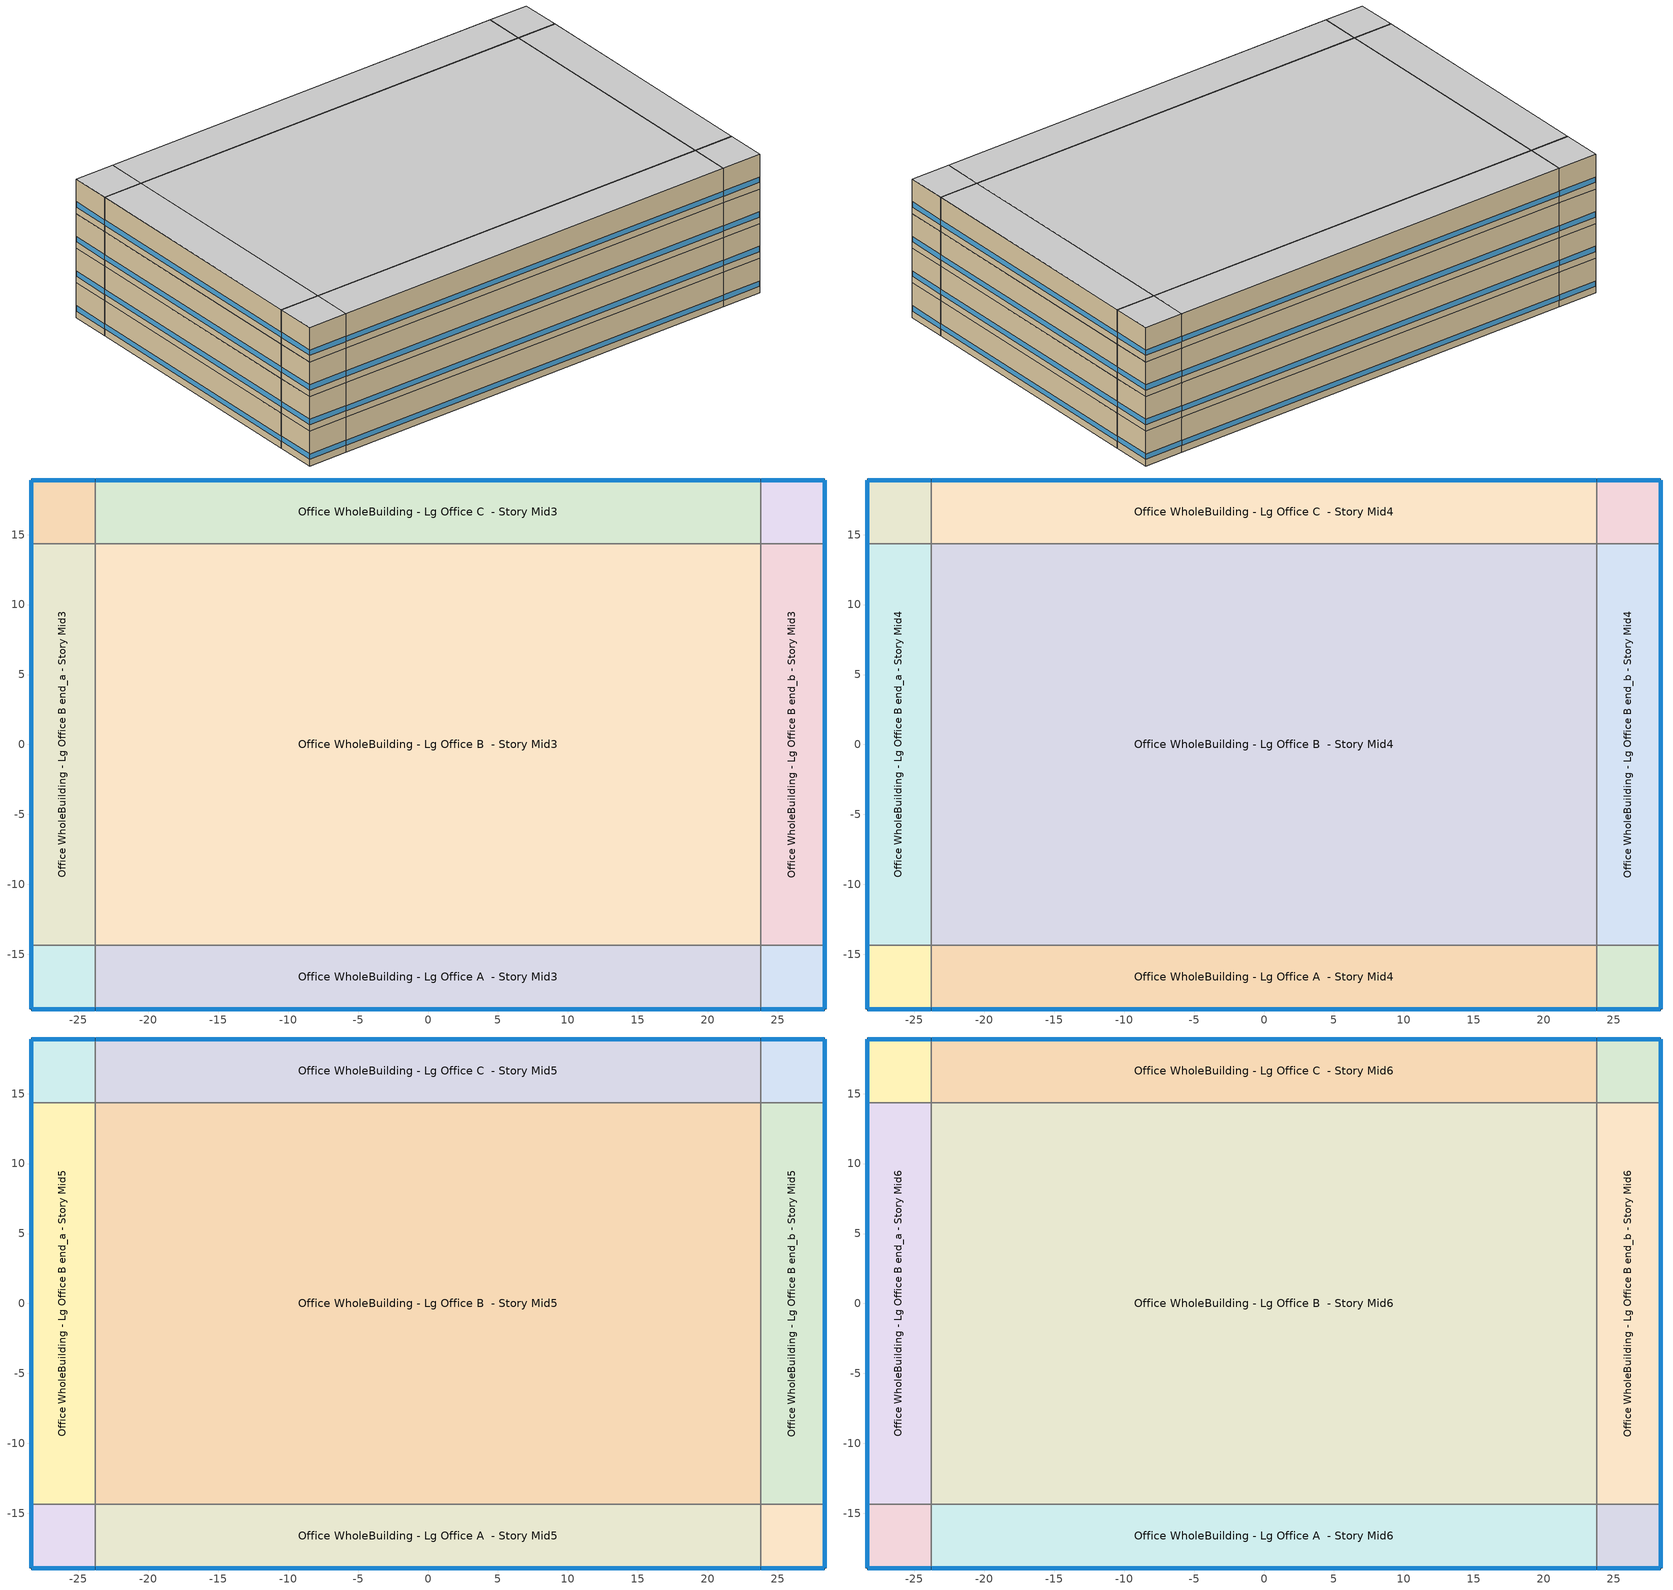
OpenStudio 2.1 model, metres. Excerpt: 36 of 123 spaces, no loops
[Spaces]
Office WholeBuilding - Lg Office A end_a - Story Mid3
 floor to Office WholeBuilding - Lg Office A end_a - Story Mid2: -28.35,-18.9 -28.35,-14.33 -23.78,-14.33 -23.78,-18.9 z11.89
 wall outside: -28.35,-14.33 -28.35,-18.9 -23.78,-18.9 z11.89:15.85
 wall to Office WholeBuilding - Lg Office B end_a - Story Mid3: -23.78,-14.33 -28.35,-14.33 z11.89:15.85
 wall to Office WholeBuilding - Lg Office A  - Story Mid3: -23.78,-18.9 -23.78,-14.33 z11.89:15.85
 window: -28.33,-18.9 -23.81,-18.9 / -28.35,-14.36 -28.35,-18.88 z12.65:13.25
Office WholeBuilding - Lg Office B end_a - Story Mid3
 floor to Office WholeBuilding - Lg Office B end_a - Story Mid2: -28.35,-14.33 -28.35,14.33 -23.78,14.33 -23.78,-14.33 z11.89
 wall outside: -28.35,14.33 -28.35,-14.33 z11.89:15.85
 wall to Office WholeBuilding - Lg Office C end_a - Story Mid3: -23.78,14.33 -28.35,14.33 z11.89:15.85
 wall to Office WholeBuilding - Lg Office B  - Story Mid3: -23.78,-14.33 -23.78,14.33 z11.89:15.85
 window: -28.35,14.31 -28.35,-14.31 z12.65:13.24
Office WholeBuilding - Lg Office C end_a - Story Mid3
 floor to Office WholeBuilding - Lg Office C end_a - Story Mid2: -28.35,14.33 -28.35,18.9 -23.78,18.9 -23.78,14.33 z11.89
 wall outside: -23.78,18.9 -28.35,18.9 -28.35,14.33 z11.89:15.85
 wall to Office WholeBuilding - Lg Office C  - Story Mid3: -23.78,14.33 -23.78,18.9 z11.89:15.85
 window: -28.35,18.88 -28.35,14.36 / -23.81,18.9 -28.33,18.9 z12.65:13.25
Office WholeBuilding - Lg Office A  - Story Mid3
 floor to Office WholeBuilding - Lg Office A  - Story Mid2: -23.78,-18.9 -23.78,-14.33 23.78,-14.33 23.78,-18.9 z11.89
 wall outside: -23.78,-18.9 23.78,-18.9 z11.89:15.85
 wall to Office WholeBuilding - Lg Office B  - Story Mid3: 23.78,-14.33 -23.78,-14.33 z11.89:15.85
 wall to Office WholeBuilding - Lg Office A end_b - Story Mid3: 23.78,-18.9 23.78,-14.33 z11.89:15.85
 window: -23.76,-18.9 23.76,-18.9 z12.65:13.24
Office WholeBuilding - Lg Office B  - Story Mid3
 floor to Office WholeBuilding - Lg Office B  - Story Mid2: -23.78,-14.33 -23.78,14.33 23.78,14.33 23.78,-14.33 z11.89
 wall to Office WholeBuilding - Lg Office C  - Story Mid3: 23.78,14.33 -23.78,14.33 z11.89:15.85
 wall to Office WholeBuilding - Lg Office B end_b - Story Mid3: 23.78,-14.33 23.78,14.33 z11.89:15.85
Office WholeBuilding - Lg Office C  - Story Mid3
 floor to Office WholeBuilding - Lg Office C  - Story Mid2: -23.78,14.33 -23.78,18.9 23.78,18.9 23.78,14.33 z11.89
 wall outside: 23.78,18.9 -23.78,18.9 z11.89:15.85
 wall to Office WholeBuilding - Lg Office C end_b - Story Mid3: 23.78,14.33 23.78,18.9 z11.89:15.85
 window: 23.76,18.9 -23.76,18.9 z12.65:13.24
Office WholeBuilding - Lg Office A end_b - Story Mid3
 floor to Office WholeBuilding - Lg Office A end_b - Story Mid2: 23.78,-18.9 23.78,-14.33 28.35,-14.33 28.35,-18.9 z11.89
 wall outside: 23.78,-18.9 28.35,-18.9 28.35,-14.33 z11.89:15.85
 wall to Office WholeBuilding - Lg Office B end_b - Story Mid3: 28.35,-14.33 23.78,-14.33 z11.89:15.85
 window: 23.81,-18.9 28.33,-18.9 / 28.35,-18.88 28.35,-14.36 z12.65:13.25
Office WholeBuilding - Lg Office B end_b - Story Mid3
 floor to Office WholeBuilding - Lg Office B end_b - Story Mid2: 23.78,-14.33 23.78,14.33 28.35,14.33 28.35,-14.33 z11.89
 wall outside: 28.35,-14.33 28.35,14.33 z11.89:15.85
 wall to Office WholeBuilding - Lg Office C end_b - Story Mid3: 28.35,14.33 23.78,14.33 z11.89:15.85
 window: 28.35,-14.31 28.35,14.31 z12.65:13.24
Office WholeBuilding - Lg Office C end_b - Story Mid3
 floor to Office WholeBuilding - Lg Office C end_b - Story Mid2: 23.78,14.33 23.78,18.9 28.35,18.9 28.35,14.33 z11.89
 wall outside: 28.35,14.33 28.35,18.9 23.78,18.9 z11.89:15.85
 window: 28.35,14.36 28.35,18.88 / 28.33,18.9 23.81,18.9 z12.65:13.25
Office WholeBuilding - Lg Office A end_a - Story Mid4
 floor to Office WholeBuilding - Lg Office A end_a - Story Mid3: -28.35,-18.9 -28.35,-14.33 -23.78,-14.33 -23.78,-18.9 z15.85
 wall outside: -28.35,-14.33 -28.35,-18.9 -23.78,-18.9 z15.85:19.81
 wall to Office WholeBuilding - Lg Office B end_a - Story Mid4: -23.78,-14.33 -28.35,-14.33 z15.85:19.81
 wall to Office WholeBuilding - Lg Office A  - Story Mid4: -23.78,-18.9 -23.78,-14.33 z15.85:19.81
 window: -28.33,-18.9 -23.81,-18.9 / -28.35,-14.36 -28.35,-18.88 z16.61:17.21
Office WholeBuilding - Lg Office B end_a - Story Mid4
 floor to Office WholeBuilding - Lg Office B end_a - Story Mid3: -28.35,-14.33 -28.35,14.33 -23.78,14.33 -23.78,-14.33 z15.85
 wall outside: -28.35,14.33 -28.35,-14.33 z15.85:19.81
 wall to Office WholeBuilding - Lg Office C end_a - Story Mid4: -23.78,14.33 -28.35,14.33 z15.85:19.81
 wall to Office WholeBuilding - Lg Office B  - Story Mid4: -23.78,-14.33 -23.78,14.33 z15.85:19.81
 window: -28.35,14.31 -28.35,-14.31 z16.61:17.21
Office WholeBuilding - Lg Office C end_a - Story Mid4
 floor to Office WholeBuilding - Lg Office C end_a - Story Mid3: -28.35,14.33 -28.35,18.9 -23.78,18.9 -23.78,14.33 z15.85
 wall outside: -23.78,18.9 -28.35,18.9 -28.35,14.33 z15.85:19.81
 wall to Office WholeBuilding - Lg Office C  - Story Mid4: -23.78,14.33 -23.78,18.9 z15.85:19.81
 window: -28.35,18.88 -28.35,14.36 / -23.81,18.9 -28.33,18.9 z16.61:17.21
Office WholeBuilding - Lg Office A  - Story Mid4
 floor to Office WholeBuilding - Lg Office A  - Story Mid3: -23.78,-18.9 -23.78,-14.33 23.78,-14.33 23.78,-18.9 z15.85
 wall outside: -23.78,-18.9 23.78,-18.9 z15.85:19.81
 wall to Office WholeBuilding - Lg Office B  - Story Mid4: 23.78,-14.33 -23.78,-14.33 z15.85:19.81
 wall to Office WholeBuilding - Lg Office A end_b - Story Mid4: 23.78,-18.9 23.78,-14.33 z15.85:19.81
 window: -23.76,-18.9 23.76,-18.9 z16.61:17.21
Office WholeBuilding - Lg Office B  - Story Mid4
 floor to Office WholeBuilding - Lg Office B  - Story Mid3: -23.78,-14.33 -23.78,14.33 23.78,14.33 23.78,-14.33 z15.85
 wall to Office WholeBuilding - Lg Office C  - Story Mid4: 23.78,14.33 -23.78,14.33 z15.85:19.81
 wall to Office WholeBuilding - Lg Office B end_b - Story Mid4: 23.78,-14.33 23.78,14.33 z15.85:19.81
Office WholeBuilding - Lg Office C  - Story Mid4
 floor to Office WholeBuilding - Lg Office C  - Story Mid3: -23.78,14.33 -23.78,18.9 23.78,18.9 23.78,14.33 z15.85
 wall outside: 23.78,18.9 -23.78,18.9 z15.85:19.81
 wall to Office WholeBuilding - Lg Office C end_b - Story Mid4: 23.78,14.33 23.78,18.9 z15.85:19.81
 window: 23.76,18.9 -23.76,18.9 z16.61:17.21
Office WholeBuilding - Lg Office A end_b - Story Mid4
 floor to Office WholeBuilding - Lg Office A end_b - Story Mid3: 23.78,-18.9 23.78,-14.33 28.35,-14.33 28.35,-18.9 z15.85
 wall outside: 23.78,-18.9 28.35,-18.9 28.35,-14.33 z15.85:19.81
 wall to Office WholeBuilding - Lg Office B end_b - Story Mid4: 28.35,-14.33 23.78,-14.33 z15.85:19.81
 window: 28.35,-18.88 28.35,-14.36 / 23.81,-18.9 28.33,-18.9 z16.61:17.21
Office WholeBuilding - Lg Office B end_b - Story Mid4
 floor to Office WholeBuilding - Lg Office B end_b - Story Mid3: 23.78,-14.33 23.78,14.33 28.35,14.33 28.35,-14.33 z15.85
 wall outside: 28.35,-14.33 28.35,14.33 z15.85:19.81
 wall to Office WholeBuilding - Lg Office C end_b - Story Mid4: 28.35,14.33 23.78,14.33 z15.85:19.81
 window: 28.35,-14.31 28.35,14.31 z16.61:17.21
Office WholeBuilding - Lg Office C end_b - Story Mid4
 floor to Office WholeBuilding - Lg Office C end_b - Story Mid3: 23.78,14.33 23.78,18.9 28.35,18.9 28.35,14.33 z15.85
 wall outside: 28.35,14.33 28.35,18.9 23.78,18.9 z15.85:19.81
 window: 28.33,18.9 23.81,18.9 / 28.35,14.36 28.35,18.88 z16.61:17.21
Office WholeBuilding - Lg Office A end_a - Story Mid5
 floor to Office WholeBuilding - Lg Office A end_a - Story Mid4: -28.35,-18.9 -28.35,-14.33 -23.78,-14.33 -23.78,-18.9 z19.81
 wall outside: -28.35,-14.33 -28.35,-18.9 -23.78,-18.9 z19.81:23.77
 wall to Office WholeBuilding - Lg Office B end_a - Story Mid5: -23.78,-14.33 -28.35,-14.33 z19.81:23.77
 wall to Office WholeBuilding - Lg Office A  - Story Mid5: -23.78,-18.9 -23.78,-14.33 z19.81:23.77
 window: -28.35,-14.36 -28.35,-18.88 / -28.33,-18.9 -23.81,-18.9 z20.57:21.18
Office WholeBuilding - Lg Office B end_a - Story Mid5
 floor to Office WholeBuilding - Lg Office B end_a - Story Mid4: -28.35,-14.33 -28.35,14.33 -23.78,14.33 -23.78,-14.33 z19.81
 wall outside: -28.35,14.33 -28.35,-14.33 z19.81:23.77
 wall to Office WholeBuilding - Lg Office C end_a - Story Mid5: -23.78,14.33 -28.35,14.33 z19.81:23.77
 wall to Office WholeBuilding - Lg Office B  - Story Mid5: -23.78,-14.33 -23.78,14.33 z19.81:23.77
 window: -28.35,14.31 -28.35,-14.31 z20.57:21.17
Office WholeBuilding - Lg Office C end_a - Story Mid5
 floor to Office WholeBuilding - Lg Office C end_a - Story Mid4: -28.35,14.33 -28.35,18.9 -23.78,18.9 -23.78,14.33 z19.81
 wall outside: -23.78,18.9 -28.35,18.9 -28.35,14.33 z19.81:23.77
 wall to Office WholeBuilding - Lg Office C  - Story Mid5: -23.78,14.33 -23.78,18.9 z19.81:23.77
 window: -28.35,18.88 -28.35,14.36 / -23.81,18.9 -28.33,18.9 z20.57:21.18
Office WholeBuilding - Lg Office A  - Story Mid5
 floor to Office WholeBuilding - Lg Office A  - Story Mid4: -23.78,-18.9 -23.78,-14.33 23.78,-14.33 23.78,-18.9 z19.81
 wall outside: -23.78,-18.9 23.78,-18.9 z19.81:23.77
 wall to Office WholeBuilding - Lg Office B  - Story Mid5: 23.78,-14.33 -23.78,-14.33 z19.81:23.77
 wall to Office WholeBuilding - Lg Office A end_b - Story Mid5: 23.78,-18.9 23.78,-14.33 z19.81:23.77
 window: -23.76,-18.9 23.76,-18.9 z20.57:21.17
Office WholeBuilding - Lg Office B  - Story Mid5
 floor to Office WholeBuilding - Lg Office B  - Story Mid4: -23.78,-14.33 -23.78,14.33 23.78,14.33 23.78,-14.33 z19.81
 wall to Office WholeBuilding - Lg Office C  - Story Mid5: 23.78,14.33 -23.78,14.33 z19.81:23.77
 wall to Office WholeBuilding - Lg Office B end_b - Story Mid5: 23.78,-14.33 23.78,14.33 z19.81:23.77
Office WholeBuilding - Lg Office C  - Story Mid5
 floor to Office WholeBuilding - Lg Office C  - Story Mid4: -23.78,14.33 -23.78,18.9 23.78,18.9 23.78,14.33 z19.81
 wall outside: 23.78,18.9 -23.78,18.9 z19.81:23.77
 wall to Office WholeBuilding - Lg Office C end_b - Story Mid5: 23.78,14.33 23.78,18.9 z19.81:23.77
 window: 23.76,18.9 -23.76,18.9 z20.57:21.17
Office WholeBuilding - Lg Office A end_b - Story Mid5
 floor to Office WholeBuilding - Lg Office A end_b - Story Mid4: 23.78,-18.9 23.78,-14.33 28.35,-14.33 28.35,-18.9 z19.81
 wall outside: 23.78,-18.9 28.35,-18.9 28.35,-14.33 z19.81:23.77
 wall to Office WholeBuilding - Lg Office B end_b - Story Mid5: 28.35,-14.33 23.78,-14.33 z19.81:23.77
 window: 28.35,-18.88 28.35,-14.36 / 23.81,-18.9 28.33,-18.9 z20.57:21.18
Office WholeBuilding - Lg Office B end_b - Story Mid5
 floor to Office WholeBuilding - Lg Office B end_b - Story Mid4: 23.78,-14.33 23.78,14.33 28.35,14.33 28.35,-14.33 z19.81
 wall outside: 28.35,-14.33 28.35,14.33 z19.81:23.77
 wall to Office WholeBuilding - Lg Office C end_b - Story Mid5: 28.35,14.33 23.78,14.33 z19.81:23.77
 window: 28.35,-14.31 28.35,14.31 z20.57:21.17
Office WholeBuilding - Lg Office C end_b - Story Mid5
 floor to Office WholeBuilding - Lg Office C end_b - Story Mid4: 23.78,14.33 23.78,18.9 28.35,18.9 28.35,14.33 z19.81
 wall outside: 28.35,14.33 28.35,18.9 23.78,18.9 z19.81:23.77
 window: 28.33,18.9 23.81,18.9 / 28.35,14.36 28.35,18.88 z20.57:21.18
Office WholeBuilding - Lg Office A end_a - Story Mid6
 floor to Office WholeBuilding - Lg Office A end_a - Story Mid5: -28.35,-18.9 -28.35,-14.33 -23.78,-14.33 -23.78,-18.9 z23.77
 wall outside: -28.35,-14.33 -28.35,-18.9 -23.78,-18.9 z23.77:27.74
 wall to Office WholeBuilding - Lg Office B end_a - Story Mid6: -23.78,-14.33 -28.35,-14.33 z23.77:27.74
 wall to Office WholeBuilding - Lg Office A  - Story Mid6: -23.78,-18.9 -23.78,-14.33 z23.77:27.74
 window: -28.35,-14.36 -28.35,-18.88 / -28.33,-18.9 -23.81,-18.9 z24.54:25.14
 ceiling to Office WholeBuilding - Lg Office A end_a - Story Mid7: -23.78,-18.9 -23.78,-14.33 -28.35,-14.33 -28.35,-18.9 z27.74
Office WholeBuilding - Lg Office B end_a - Story Mid6
 floor to Office WholeBuilding - Lg Office B end_a - Story Mid5: -28.35,-14.33 -28.35,14.33 -23.78,14.33 -23.78,-14.33 z23.77
 wall outside: -28.35,14.33 -28.35,-14.33 z23.77:27.74
 wall to Office WholeBuilding - Lg Office C end_a - Story Mid6: -23.78,14.33 -28.35,14.33 z23.77:27.74
 wall to Office WholeBuilding - Lg Office B  - Story Mid6: -23.78,-14.33 -23.78,14.33 z23.77:27.74
 window: -28.35,14.31 -28.35,-14.31 z24.54:25.13
 ceiling to Office WholeBuilding - Lg Office B end_a - Story Mid7: -23.78,-14.33 -23.78,14.33 -28.35,14.33 -28.35,-14.33 z27.74
Office WholeBuilding - Lg Office C end_a - Story Mid6
 floor to Office WholeBuilding - Lg Office C end_a - Story Mid5: -28.35,14.33 -28.35,18.9 -23.78,18.9 -23.78,14.33 z23.77
 wall outside: -23.78,18.9 -28.35,18.9 -28.35,14.33 z23.77:27.74
 wall to Office WholeBuilding - Lg Office C  - Story Mid6: -23.78,14.33 -23.78,18.9 z23.77:27.74
 window: -28.35,18.88 -28.35,14.36 / -23.81,18.9 -28.33,18.9 z24.54:25.14
 ceiling to Office WholeBuilding - Lg Office C end_a - Story Mid7: -23.78,14.33 -23.78,18.9 -28.35,18.9 -28.35,14.33 z27.74
Office WholeBuilding - Lg Office A  - Story Mid6
 floor to Office WholeBuilding - Lg Office A  - Story Mid5: -23.78,-18.9 -23.78,-14.33 23.78,-14.33 23.78,-18.9 z23.77
 wall outside: -23.78,-18.9 23.78,-18.9 z23.77:27.74
 wall to Office WholeBuilding - Lg Office B  - Story Mid6: 23.78,-14.33 -23.78,-14.33 z23.77:27.74
 wall to Office WholeBuilding - Lg Office A end_b - Story Mid6: 23.78,-18.9 23.78,-14.33 z23.77:27.74
 window: -23.76,-18.9 23.76,-18.9 z24.54:25.13
 ceiling to Office WholeBuilding - Lg Office A  - Story Mid7: 23.78,-18.9 23.78,-14.33 -23.78,-14.33 -23.78,-18.9 z27.74
Office WholeBuilding - Lg Office B  - Story Mid6
 floor to Office WholeBuilding - Lg Office B  - Story Mid5: -23.78,-14.33 -23.78,14.33 23.78,14.33 23.78,-14.33 z23.77
 wall to Office WholeBuilding - Lg Office C  - Story Mid6: 23.78,14.33 -23.78,14.33 z23.77:27.74
 wall to Office WholeBuilding - Lg Office B end_b - Story Mid6: 23.78,-14.33 23.78,14.33 z23.77:27.74
 ceiling to Office WholeBuilding - Lg Office B  - Story Mid7: 23.78,-14.33 23.78,14.33 -23.78,14.33 -23.78,-14.33 z27.74
Office WholeBuilding - Lg Office C  - Story Mid6
 floor to Office WholeBuilding - Lg Office C  - Story Mid5: -23.78,14.33 -23.78,18.9 23.78,18.9 23.78,14.33 z23.77
 wall outside: 23.78,18.9 -23.78,18.9 z23.77:27.74
 wall to Office WholeBuilding - Lg Office C end_b - Story Mid6: 23.78,14.33 23.78,18.9 z23.77:27.74
 window: 23.76,18.9 -23.76,18.9 z24.54:25.13
 ceiling to Office WholeBuilding - Lg Office C  - Story Mid7: 23.78,14.33 23.78,18.9 -23.78,18.9 -23.78,14.33 z27.74
Office WholeBuilding - Lg Office A end_b - Story Mid6
 floor to Office WholeBuilding - Lg Office A end_b - Story Mid5: 23.78,-18.9 23.78,-14.33 28.35,-14.33 28.35,-18.9 z23.77
 wall outside: 23.78,-18.9 28.35,-18.9 28.35,-14.33 z23.77:27.74
 wall to Office WholeBuilding - Lg Office B end_b - Story Mid6: 28.35,-14.33 23.78,-14.33 z23.77:27.74
 window: 28.35,-18.88 28.35,-14.36 / 23.81,-18.9 28.33,-18.9 z24.54:25.14
 ceiling to Office WholeBuilding - Lg Office A end_b - Story Mid7: 28.35,-18.9 28.35,-14.33 23.78,-14.33 23.78,-18.9 z27.74
Office WholeBuilding - Lg Office B end_b - Story Mid6
 floor to Office WholeBuilding - Lg Office B end_b - Story Mid5: 23.78,-14.33 23.78,14.33 28.35,14.33 28.35,-14.33 z23.77
 wall outside: 28.35,-14.33 28.35,14.33 z23.77:27.74
 wall to Office WholeBuilding - Lg Office C end_b - Story Mid6: 28.35,14.33 23.78,14.33 z23.77:27.74
 window: 28.35,-14.31 28.35,14.31 z24.54:25.13
 ceiling to Office WholeBuilding - Lg Office B end_b - Story Mid7: 28.35,-14.33 28.35,14.33 23.78,14.33 23.78,-14.33 z27.74
Office WholeBuilding - Lg Office C end_b - Story Mid6
 floor to Office WholeBuilding - Lg Office C end_b - Story Mid5: 23.78,14.33 23.78,18.9 28.35,18.9 28.35,14.33 z23.77
 wall outside: 28.35,14.33 28.35,18.9 23.78,18.9 z23.77:27.74
 window: 28.33,18.9 23.81,18.9 / 28.35,14.36 28.35,18.88 z24.54:25.14
 ceiling to Office WholeBuilding - Lg Office C end_b - Story Mid7: 28.35,14.33 28.35,18.9 23.78,18.9 23.78,14.33 z27.74
[Site]
Denver Intl Ap_CO_USA: Latitude {deg}=39.83; Longitude {deg}=-104.65; Time Zone {hr}=-7; Elevation {m}=1650
[ClimateZones]
Climate Zone Value 1=5B
[Site:WaterMainsTemperature]
Calculation Method=Correlation; Annual Average Outdoor Air Temperature {C}=10.8; Maximum Difference In Monthly Average Outdoor Air Temperatures {deltaC}=23.2
[SizingPeriod:DesignDay] Barometric Pressure {Pa}=83011; Sky Clearness=0; Rain Indicator=0; Snow Indicator=0; Day of Month=21; Daylight Saving Time Indicator=0; Humidity Indicating Type=Wetbulb; Dry-Bulb Temperature Range Modifier Type=DefaultMultipliers
Name | Maximum Dry-Bulb Temperature {C} | Daily Dry-Bulb Temperature Range {deltaC} | Humidity Indicating Conditions at Maximum Dry-Bulb | Wind Speed {m/s} | Wind Direction {deg} | Month | Day Type | Solar Model Indicator | ASHRAE Taub | ASHRAE Taud
Denver Intl Ap Ann Clg .4% Condns WB=>MDB | 27.3 | 15.2 | 18.3 | 4.2 | 80 | 7 | SummerDesignDay | ASHRAETau | 0.424 | 2.012
Denver Intl Ap Ann Clg .4% Condns DB=>MWB | 34.6 | 15.2 | 15.7 | 4.2 | 80 | 7 | SummerDesignDay | ASHRAETau | 0.424 | 2.012
Denver Intl Ap Ann Htg 99.6% Condns DB | -17.4 | 0 | -17.4 | 3.3 | 160 | 12 | WinterDesignDay | ASHRAEClearSky
[Building]
90.1-2004|LargeOffice: Default Construction Set=Res 90.1-2004 - Office - ASHRAE 169-2006-5B; Standards Building Type=Office
[DefaultConstructionSet]
Res 90.1-2004 - Office - ASHRAE 169-2006-5B: Default Exterior Surface Constructions=Default Surface Constructions 1; Default Interior Surface Constructions=Default Surface Constructions 2; Default Ground Contact Surface Constructions=Default Surface Constructions 3; Default Exterior SubSurface Constructions=Default Sub Surface Constructions 1; Default Interior SubSurface Constructions=Default Sub Surface Constructions 2; Interior Partition Construction=Typical Interior Partition
[DefaultSurfaceConstructions]
Name | Floor Construction | Wall Construction | Roof Ceiling Construction
Default Surface Constructions 1 | Typical Insulated Exterior Mass Floor R-11.49 | Typical Insulated Exterior Mass Wall R-8.13 | Typical IEAD Roof R-15.87
Default Surface Constructions 2 | Typical Interior Floor | Typical Interior Wall | Typical Interior Ceiling
Default Surface Constructions 3 | Typical Insulated Carpeted 6in Slab Floor | Typical Insulated Basement Mass Wall
[Construction]
Typical Insulated Exterior Mass Floor R-11.49: Typical Insulation R-8.93, 4 in. Normalweight Concrete Floor, Typical Carpet Pad
Typical Insulated Exterior Mass Wall R-8.13: 1IN Stucco, 8IN CONCRETE HW RefBldg, Typical Insulation R-5.74, 1/2IN Gypsum
Typical IEAD Roof R-15.87: Roof Membrane, Typical Insulation R-14.76, Metal Roof Surface
Typical Interior Floor: 100mm Normalweight concrete floor, CP02 CARPET PAD
Typical Interior Wall: G01 13mm gypsum board, G01 13mm gypsum board
Typical Interior Ceiling: CP02 CARPET PAD, 100mm Normalweight concrete floor
Typical Insulated Carpeted 6in Slab Floor: 6 in. Normalweight Concrete Floor, Typical Carpet Pad
Typical Insulated Basement Mass Wall: 8 in. Concrete Block Basement Wall
U 0.57 SHGC 0.49 Dbl Blue 6mm/6mm Air: BLUE 6MM, AIR 6MM, CLEAR 6MM
Typical Insulated Metal Door R-1.43: F08 Metal surface, Typical Insulation R-0.58
Typical Overhead Door: Typical Insulation
U 1.17 SHGC 0.49 Simple Glazing Skylight: U 1.17 SHGC 0.49 Simple Glazing
Typical Interior Window: Clear 3mm
Typical Interior Door; Typical Interior Partition: G05 25mm wood
[Material:NoMass] Roughness=Smooth; Thermal Absorptance=0.9; Solar Absorptance=0.7
Name | Thermal Resistance {m2-K/W} | Visible Absorptance
Typical Insulation R-8.93 | 1.57183 | 0.7
Typical Carpet Pad; CP02 CARPET PAD | 0.21648 | 0.8
Typical Insulation R-5.74 | 1.01115 | 0.7
Typical Insulation R-14.76 | 2.59864 | 0.7
Typical Insulation R-0.58 | 0.101875 | 0.7
Typical Insulation | 0.0282222 | 0.7
[Material]
Name | Roughness | Thickness {m} | Conductivity {W/m-K} | Density {kg/m3} | Specific Heat {J/kg-K} | Thermal Absorptance | Solar Absorptance | Visible Absorptance
4 in. Normalweight Concrete Floor | MediumRough | 0.1016 | 2.31 | 2322 | 832 | 0.9 | 0.7 | 0.7
1IN Stucco | Smooth | 0.0253 | 0.6918 | 1858 | 837 | 0.9 | 0.7 | 0.92
8IN CONCRETE HW RefBldg | Rough | 0.2032 | 1.311 | 2240 | 836.8 | 0.9 | 0.7 | 0.7
1/2IN Gypsum | Smooth | 0.0127 | 0.16 | 784.9 | 830 | 0.9 | 0.4 | 0.4
Roof Membrane | VeryRough | 0.0095 | 0.16 | 1121.29 | 1460 | 0.9 | 0.77 | 0.7
Metal Roof Surface; F08 Metal surface | Smooth | 0.0008 | 45.28 | 7824 | 500 | 0.9 | 0.7 | 0.7
100mm Normalweight concrete floor | MediumRough | 0.1016 | 2.31045 | 2322 | 832.557 |  | 0 | 0
G01 13mm gypsum board | Smooth | 0.0127 | 0.160031 | 800.001 | 1090.73 | 0.9 | 0.7 | 0.5
6 in. Normalweight Concrete Floor | MediumRough | 0.1524 | 2.31 | 2322 | 832 | 0.9 | 0.7 | 0.7
8 in. Concrete Block Basement Wall | MediumRough | 0.2032 | 1.326 | 1842 | 912 | 0.9 | 0.7 | 0.7
G05 25mm wood | MediumSmooth | 0.0254 | 0.15 | 608 | 1630 | 0.9 | 0.5 | 0.5
[DefaultSubSurfaceConstructions]
Name | Fixed Window Construction | Operable Window Construction | Door Construction | Overhead Door Construction | Skylight Construction | Tubular Daylight Dome Construction | Tubular Daylight Diffuser Construction
Default Sub Surface Constructions 1 | U 0.57 SHGC 0.49 Dbl Blue 6mm/6mm Air | U 0.57 SHGC 0.49 Dbl Blue 6mm/6mm Air | Typical Insulated Metal Door R-1.43 | Typical Overhead Door | U 1.17 SHGC 0.49 Simple Glazing Skylight | Typical Interior Window | Typical Interior Window
Default Sub Surface Constructions 2 | Typical Interior Window | Typical Interior Window | Typical Interior Door
[WindowMaterial:Glazing] Optical Data Type=SpectralAverage; Infrared Transmittance at Normal Incidence=0; Front Side Infrared Hemispherical Emissivity=0.84; Back Side Infrared Hemispherical Emissivity=0.84; Conductivity {W/m-K}=0.9; Dirt Correction Factor for Solar and Visible Transmittance=1; Solar Diffusing=No
Name | Thickness {m} | Solar Transmittance at Normal Incidence | Front Side Solar Reflectance at Normal Incidence | Back Side Solar Reflectance at Normal Incidence | Visible Transmittance at Normal Incidence | Front Side Visible Reflectance at Normal Incidence | Back Side Visible Reflectance at Normal Incidence
BLUE 6MM | 0.006 | 0.48 | 0.05 | 0.05 | 0.57 | 0.06 | 0.06
CLEAR 6MM | 0.006 | 0.775 | 0.071 | 0.071 | 0.881 | 0.08 | 0.08
Clear 3mm | 0.003 | 0.837 | 0.075 | 0.075 | 0.898 | 0.081 | 0.081
[WindowMaterial:Gas]
AIR 6MM: Gas Type=Air; Thickness {m}=0.0063
[WindowMaterial:SimpleGlazingSystem]
U 1.17 SHGC 0.49 Simple Glazing: U-Factor {W/m2-K}=6.64357; Solar Heat Gain Coefficient=0.49; Visible Transmittance=0.38
[SpaceType]
Office WholeBuilding - Lg Office - 90.1-2004: Default Schedule Set=Office WholeBuilding - Lg Office Schedule Set; Design Specification Outdoor Air Object=Office WholeBuilding - Lg Office Ventilation; Standards Building Type=Office; Standards Space Type=WholeBuilding - Lg Office
[BuildingStory] Nominal Floor to Floor Height {m}=3.9624
Name | Nominal Z Coordinate {m}
Story Mid3 | 11.8872
Story Mid4 | 15.8496
Story Mid5 | 19.812
Story Mid6 | 23.7744
[Space] Space Type=Office WholeBuilding - Lg Office - 90.1-2004
Name | Building Story | Thermal Zone
Office WholeBuilding - Lg Office A end_a - Story Mid3 | Story Mid3 | Zone Office WholeBuilding - Lg Office A end_a - Story Mid3
Office WholeBuilding - Lg Office B end_a - Story Mid3 | Story Mid3 | Zone Office WholeBuilding - Lg Office B end_a - Story Mid3
Office WholeBuilding - Lg Office C end_a - Story Mid3 | Story Mid3 | Zone Office WholeBuilding - Lg Office C end_a - Story Mid3
Office WholeBuilding - Lg Office A  - Story Mid3 | Story Mid3 | Zone Office WholeBuilding - Lg Office A  - Story Mid3
Office WholeBuilding - Lg Office B  - Story Mid3 | Story Mid3 | Zone Office WholeBuilding - Lg Office B  - Story Mid3
Office WholeBuilding - Lg Office C  - Story Mid3 | Story Mid3 | Zone Office WholeBuilding - Lg Office C  - Story Mid3
Office WholeBuilding - Lg Office A end_b - Story Mid3 | Story Mid3 | Zone Office WholeBuilding - Lg Office A end_b - Story Mid3
Office WholeBuilding - Lg Office B end_b - Story Mid3 | Story Mid3 | Zone Office WholeBuilding - Lg Office B end_b - Story Mid3
Office WholeBuilding - Lg Office C end_b - Story Mid3 | Story Mid3 | Zone Office WholeBuilding - Lg Office C end_b - Story Mid3
Office WholeBuilding - Lg Office A end_a - Story Mid4 | Story Mid4 | Zone Office WholeBuilding - Lg Office A end_a - Story Mid4
Office WholeBuilding - Lg Office B end_a - Story Mid4 | Story Mid4 | Zone Office WholeBuilding - Lg Office B end_a - Story Mid4
Office WholeBuilding - Lg Office C end_a - Story Mid4 | Story Mid4 | Zone Office WholeBuilding - Lg Office C end_a - Story Mid4
Office WholeBuilding - Lg Office A  - Story Mid4 | Story Mid4 | Zone Office WholeBuilding - Lg Office A  - Story Mid4
Office WholeBuilding - Lg Office B  - Story Mid4 | Story Mid4 | Zone Office WholeBuilding - Lg Office B  - Story Mid4
Office WholeBuilding - Lg Office C  - Story Mid4 | Story Mid4 | Zone Office WholeBuilding - Lg Office C  - Story Mid4
Office WholeBuilding - Lg Office A end_b - Story Mid4 | Story Mid4 | Zone Office WholeBuilding - Lg Office A end_b - Story Mid4
Office WholeBuilding - Lg Office B end_b - Story Mid4 | Story Mid4 | Zone Office WholeBuilding - Lg Office B end_b - Story Mid4
Office WholeBuilding - Lg Office C end_b - Story Mid4 | Story Mid4 | Zone Office WholeBuilding - Lg Office C end_b - Story Mid4
Office WholeBuilding - Lg Office A end_a - Story Mid5 | Story Mid5 | Zone Office WholeBuilding - Lg Office A end_a - Story Mid5
Office WholeBuilding - Lg Office B end_a - Story Mid5 | Story Mid5 | Zone Office WholeBuilding - Lg Office B end_a - Story Mid5
Office WholeBuilding - Lg Office C end_a - Story Mid5 | Story Mid5 | Zone Office WholeBuilding - Lg Office C end_a - Story Mid5
Office WholeBuilding - Lg Office A  - Story Mid5 | Story Mid5 | Zone Office WholeBuilding - Lg Office A  - Story Mid5
Office WholeBuilding - Lg Office B  - Story Mid5 | Story Mid5 | Zone Office WholeBuilding - Lg Office B  - Story Mid5
Office WholeBuilding - Lg Office C  - Story Mid5 | Story Mid5 | Zone Office WholeBuilding - Lg Office C  - Story Mid5
Office WholeBuilding - Lg Office A end_b - Story Mid5 | Story Mid5 | Zone Office WholeBuilding - Lg Office A end_b - Story Mid5
Office WholeBuilding - Lg Office B end_b - Story Mid5 | Story Mid5 | Zone Office WholeBuilding - Lg Office B end_b - Story Mid5
Office WholeBuilding - Lg Office C end_b - Story Mid5 | Story Mid5 | Zone Office WholeBuilding - Lg Office C end_b - Story Mid5
Office WholeBuilding - Lg Office A end_a - Story Mid6 | Story Mid6 | Zone Office WholeBuilding - Lg Office A end_a - Story Mid6
Office WholeBuilding - Lg Office B end_a - Story Mid6 | Story Mid6 | Zone Office WholeBuilding - Lg Office B end_a - Story Mid6
Office WholeBuilding - Lg Office C end_a - Story Mid6 | Story Mid6 | Zone Office WholeBuilding - Lg Office C end_a - Story Mid6
Office WholeBuilding - Lg Office A  - Story Mid6 | Story Mid6 | Zone Office WholeBuilding - Lg Office A  - Story Mid6
Office WholeBuilding - Lg Office B  - Story Mid6 | Story Mid6 | Zone Office WholeBuilding - Lg Office B  - Story Mid6
Office WholeBuilding - Lg Office C  - Story Mid6 | Story Mid6 | Zone Office WholeBuilding - Lg Office C  - Story Mid6
Office WholeBuilding - Lg Office A end_b - Story Mid6 | Story Mid6 | Zone Office WholeBuilding - Lg Office A end_b - Story Mid6
Office WholeBuilding - Lg Office B end_b - Story Mid6 | Story Mid6 | Zone Office WholeBuilding - Lg Office B end_b - Story Mid6
Office WholeBuilding - Lg Office C end_b - Story Mid6 | Story Mid6 | Zone Office WholeBuilding - Lg Office C end_b - Story Mid6
[ThermalZone] Multiplier=1; Use Ideal Air Loads=No
Name | Thermostat
Zone Office WholeBuilding - Lg Office A end_a - Story Mid3 | Office WholeBuilding - Lg Office - 90.1-2004 Thermostat 113
Zone Office WholeBuilding - Lg Office B end_a - Story Mid3 | Office WholeBuilding - Lg Office - 90.1-2004 Thermostat 80
Zone Office WholeBuilding - Lg Office C end_a - Story Mid3 | Office WholeBuilding - Lg Office - 90.1-2004 Thermostat 20
Zone Office WholeBuilding - Lg Office A  - Story Mid3 | Office WholeBuilding - Lg Office - 90.1-2004 Thermostat 74
Zone Office WholeBuilding - Lg Office B  - Story Mid3 | Office WholeBuilding - Lg Office - 90.1-2004 Thermostat 57
Zone Office WholeBuilding - Lg Office C  - Story Mid3 | Office WholeBuilding - Lg Office - 90.1-2004 Thermostat 87
Zone Office WholeBuilding - Lg Office A end_b - Story Mid3 | Office WholeBuilding - Lg Office - 90.1-2004 Thermostat 73
Zone Office WholeBuilding - Lg Office B end_b - Story Mid3 | Office WholeBuilding - Lg Office - 90.1-2004 Thermostat 64
Zone Office WholeBuilding - Lg Office C end_b - Story Mid3 | Office WholeBuilding - Lg Office - 90.1-2004 Thermostat 94
Zone Office WholeBuilding - Lg Office A end_a - Story Mid4 | Office WholeBuilding - Lg Office - 90.1-2004 Thermostat 32
Zone Office WholeBuilding - Lg Office B end_a - Story Mid4 | Office WholeBuilding - Lg Office - 90.1-2004 Thermostat 88
Zone Office WholeBuilding - Lg Office C end_a - Story Mid4 | Office WholeBuilding - Lg Office - 90.1-2004 Thermostat 13
Zone Office WholeBuilding - Lg Office A  - Story Mid4 | Office WholeBuilding - Lg Office - 90.1-2004 Thermostat 51
Zone Office WholeBuilding - Lg Office B  - Story Mid4 | Office WholeBuilding - Lg Office - 90.1-2004 Thermostat 46
Zone Office WholeBuilding - Lg Office C  - Story Mid4 | Office WholeBuilding - Lg Office - 90.1-2004 Thermostat 75
Zone Office WholeBuilding - Lg Office A end_b - Story Mid4 | Office WholeBuilding - Lg Office - 90.1-2004 Thermostat 111
Zone Office WholeBuilding - Lg Office B end_b - Story Mid4 | Office WholeBuilding - Lg Office - 90.1-2004 Thermostat 103
Zone Office WholeBuilding - Lg Office C end_b - Story Mid4 | Office WholeBuilding - Lg Office - 90.1-2004 Thermostat 77
Zone Office WholeBuilding - Lg Office A end_a - Story Mid5 | Office WholeBuilding - Lg Office - 90.1-2004 Thermostat 97
Zone Office WholeBuilding - Lg Office B end_a - Story Mid5 | Office WholeBuilding - Lg Office - 90.1-2004 Thermostat 42
Zone Office WholeBuilding - Lg Office C end_a - Story Mid5 | Office WholeBuilding - Lg Office - 90.1-2004 Thermostat 100
Zone Office WholeBuilding - Lg Office A  - Story Mid5 | Office WholeBuilding - Lg Office - 90.1-2004 Thermostat 12
Zone Office WholeBuilding - Lg Office B  - Story Mid5 | Office WholeBuilding - Lg Office - 90.1-2004 Thermostat 49
Zone Office WholeBuilding - Lg Office C  - Story Mid5 | Office WholeBuilding - Lg Office - 90.1-2004 Thermostat 10
Zone Office WholeBuilding - Lg Office A end_b - Story Mid5 | Office WholeBuilding - Lg Office - 90.1-2004 Thermostat 38
Zone Office WholeBuilding - Lg Office B end_b - Story Mid5 | Office WholeBuilding - Lg Office - 90.1-2004 Thermostat 54
Zone Office WholeBuilding - Lg Office C end_b - Story Mid5 | Office WholeBuilding - Lg Office - 90.1-2004 Thermostat
Zone Office WholeBuilding - Lg Office A end_a - Story Mid6 | Office WholeBuilding - Lg Office - 90.1-2004 Thermostat 48
Zone Office WholeBuilding - Lg Office B end_a - Story Mid6 | Office WholeBuilding - Lg Office - 90.1-2004 Thermostat 59
Zone Office WholeBuilding - Lg Office C end_a - Story Mid6 | Office WholeBuilding - Lg Office - 90.1-2004 Thermostat 5
Zone Office WholeBuilding - Lg Office A  - Story Mid6 | Office WholeBuilding - Lg Office - 90.1-2004 Thermostat 15
Zone Office WholeBuilding - Lg Office B  - Story Mid6 | Office WholeBuilding - Lg Office - 90.1-2004 Thermostat 82
Zone Office WholeBuilding - Lg Office C  - Story Mid6 | Office WholeBuilding - Lg Office - 90.1-2004 Thermostat 104
Zone Office WholeBuilding - Lg Office A end_b - Story Mid6 | Office WholeBuilding - Lg Office - 90.1-2004 Thermostat 61
Zone Office WholeBuilding - Lg Office B end_b - Story Mid6 | Office WholeBuilding - Lg Office - 90.1-2004 Thermostat 68
Zone Office WholeBuilding - Lg Office C end_b - Story Mid6 | Office WholeBuilding - Lg Office - 90.1-2004 Thermostat 91
[Lights:Definition]
Office WholeBuilding - Lg Office Lights Definition: Design Level Calculation Method=Watts/Area; Watts per Space Floor Area {W/m2}=10.7639; Fraction Radiant=0.7; Fraction Visible=0.2
[Lights]
Office WholeBuilding - Lg Office Lights: Lights Definition=Office WholeBuilding - Lg Office Lights Definition; Space or SpaceType=Office WholeBuilding - Lg Office - 90.1-2004
[ElectricEquipment:Definition]
Office WholeBuilding - Lg Office Elec Equip Definition: Design Level Calculation Method=Watts/Area; Watts per Space Floor Area {W/m2}=8.07007; Fraction Radiant=0.5
[ElectricEquipment]
Office WholeBuilding - Lg Office Elec Equip: Electric Equipment Definition=Office WholeBuilding - Lg Office Elec Equip Definition; Space or SpaceType=Office WholeBuilding - Lg Office - 90.1-2004
[DesignSpecification:OutdoorAir]
Office WholeBuilding - Lg Office Ventilation: Outdoor Air Method=Sum; Outdoor Air Flow per Floor Area {m3/s-m2}=0.000508
[DefaultScheduleSet]
Office WholeBuilding - Lg Office Schedule Set: Number of People Schedule=OfficeLarge BLDG_OCC_SCH; People Activity Level Schedule=OfficeLarge ACTIVITY_SCH; Lighting Schedule=OfficeLarge BLDG_LIGHT_SCH; Electric Equipment Schedule=OfficeLarge BLDG_EQUIP_SCH; Infiltration Schedule=OfficeLarge INFIL_SCH_PNNL
[People:Definition]
Office WholeBuilding - Lg Office People Definition: Number of People Calculation Method=People/Area; People per Space Floor Area {person/m2}=0.0538196; Fraction Radiant=0.3
[People]
Office WholeBuilding - Lg Office People: People Definition=Office WholeBuilding - Lg Office People Definition; Space or SpaceType=Office WholeBuilding - Lg Office - 90.1-2004; Work Efficiency Schedule=Work Efficiency Schedule; Clothing Insulation Schedule=Clothing Schedule; Air Velocity Schedule=Air Velocity Schedule
[SpaceInfiltration:DesignFlowRate]
Office WholeBuilding - Lg Office Infiltration: Space or SpaceType=Office WholeBuilding - Lg Office - 90.1-2004; Design Flow Rate Calculation Method=Flow/ExteriorArea; Flow per Exterior Surface Area {m3/s-m2}=0.00102412
[Exterior:Lights:Definition]
Name | Design Level {W}
Parking Areas and Drives Def (W/ft^2) | 0.15
Building Facades Def (W/ft^2) | 0.2
Main Entries Def (W/ft) | 30
Other Doors Def (W/ft) | 20
[Exterior:Lights] Control Option=AstronomicalClock
Name | Exterior Lights Definition | Schedule | Multiplier
Parking Areas and Drives | Parking Areas and Drives Def (W/ft^2) | Always On Discrete | 195968
Building Facades | Building Facades Def (W/ft^2) | Schedule Ruleset 1 | 8062.26
Main Entries | Main Entries Def (W/ft) | Always On Discrete | 240
Other Doors | Other Doors Def (W/ft) | Always On Discrete | 360
[ThermostatSetpoint:DualSetpoint] Heating Setpoint Temperature Schedule=OfficeLarge HTGSETP_SCH_YES_OPTIMUM; Cooling Setpoint Temperature Schedule=OfficeLarge CLGSETP_SCH_NO_SETBACK
Office WholeBuilding - Lg Office - 90.1-2004 Thermostat; Office WholeBuilding - Lg Office - 90.1-2004 Thermostat 5; Office WholeBuilding - Lg Office - 90.1-2004 Thermostat 10; Office WholeBuilding - Lg Office - 90.1-2004 Thermostat 12; Office WholeBuilding - Lg Office - 90.1-2004 Thermostat 13; Office WholeBuilding - Lg Office - 90.1-2004 Thermostat 15; Office WholeBuilding - Lg Office - 90.1-2004 Thermostat 20; Office WholeBuilding - Lg Office - 90.1-2004 Thermostat 32; Office WholeBuilding - Lg Office - 90.1-2004 Thermostat 38; Office WholeBuilding - Lg Office - 90.1-2004 Thermostat 42; Office WholeBuilding - Lg Office - 90.1-2004 Thermostat 46; Office WholeBuilding - Lg Office - 90.1-2004 Thermostat 48; Office WholeBuilding - Lg Office - 90.1-2004 Thermostat 49; Office WholeBuilding - Lg Office - 90.1-2004 Thermostat 51; Office WholeBuilding - Lg Office - 90.1-2004 Thermostat 54; Office WholeBuilding - Lg Office - 90.1-2004 Thermostat 57; Office WholeBuilding - Lg Office - 90.1-2004 Thermostat 59; Office WholeBuilding - Lg Office - 90.1-2004 Thermostat 61; Office WholeBuilding - Lg Office - 90.1-2004 Thermostat 64; Office WholeBuilding - Lg Office - 90.1-2004 Thermostat 68; Office WholeBuilding - Lg Office - 90.1-2004 Thermostat 73; Office WholeBuilding - Lg Office - 90.1-2004 Thermostat 74; Office WholeBuilding - Lg Office - 90.1-2004 Thermostat 75; Office WholeBuilding - Lg Office - 90.1-2004 Thermostat 77; Office WholeBuilding - Lg Office - 90.1-2004 Thermostat 80; Office WholeBuilding - Lg Office - 90.1-2004 Thermostat 82; Office WholeBuilding - Lg Office - 90.1-2004 Thermostat 87; Office WholeBuilding - Lg Office - 90.1-2004 Thermostat 88; Office WholeBuilding - Lg Office - 90.1-2004 Thermostat 91; Office WholeBuilding - Lg Office - 90.1-2004 Thermostat 94; Office WholeBuilding - Lg Office - 90.1-2004 Thermostat 97; Office WholeBuilding - Lg Office - 90.1-2004 Thermostat 100; Office WholeBuilding - Lg Office - 90.1-2004 Thermostat 103; Office WholeBuilding - Lg Office - 90.1-2004 Thermostat 104; Office WholeBuilding - Lg Office - 90.1-2004 Thermostat 111; Office WholeBuilding - Lg Office - 90.1-2004 Thermostat 113
[Schedule:Ruleset]
Name | Default Day Schedule | Summer Design Day Schedule | Winter Design Day Schedule
OfficeLarge BLDG_LIGHT_SCH | OfficeLarge BLDG_LIGHT_SCH Default | OfficeLarge BLDG_LIGHT_SCH Summer Design Day | OfficeLarge BLDG_LIGHT_SCH Winter Design Day
Clothing Schedule | Clothing Schedule Default Winter Clothes
Air Velocity Schedule | Air Velocity Schedule Default
Work Efficiency Schedule | Work Efficiency Schedule Default
OfficeLarge BLDG_OCC_SCH | OfficeLarge BLDG_OCC_SCH Default | OfficeLarge BLDG_OCC_SCH Summer Design Day | OfficeLarge BLDG_OCC_SCH Winter Design Day
OfficeLarge ACTIVITY_SCH | OfficeLarge ACTIVITY_SCH Default | OfficeLarge ACTIVITY_SCH Summer Design Day | OfficeLarge ACTIVITY_SCH Winter Design Day
OfficeLarge BLDG_EQUIP_SCH | OfficeLarge BLDG_EQUIP_SCH Default | OfficeLarge BLDG_EQUIP_SCH Summer Design Day | OfficeLarge BLDG_EQUIP_SCH Winter Design Day
OfficeLarge INFIL_SCH_PNNL | OfficeLarge INFIL_SCH_PNNL Default | OfficeLarge INFIL_SCH_PNNL Summer Design Day | OfficeLarge INFIL_SCH_PNNL Winter Design Day
Schedule Ruleset 1 | Schedule Day 17
OfficeLarge HTGSETP_SCH_YES_OPTIMUM | OfficeLarge HTGSETP_SCH_YES_OPTIMUM Default | OfficeLarge HTGSETP_SCH_YES_OPTIMUM Summer Design Day | OfficeLarge HTGSETP_SCH_YES_OPTIMUM Winter Design Day
OfficeLarge CLGSETP_SCH_NO_SETBACK | OfficeLarge CLGSETP_SCH_NO_SETBACK Default | OfficeLarge CLGSETP_SCH_NO_SETBACK Summer Design Day | OfficeLarge CLGSETP_SCH_NO_SETBACK Winter Design Day
[Schedule:Day]
OfficeLarge BLDG_LIGHT_SCH Default: 24, 0, 0.05
OfficeLarge BLDG_LIGHT_SCH Sat Day: 6, 0, 0.05, 8, 0, 0.09238, 12, 0, 0.27714, 17, 0, 0.13857, 19, 0, 0.04619, 24, 0, 0.05
OfficeLarge BLDG_LIGHT_SCH Summer Design Day; Clothing Schedule Default Winter Clothes; OfficeLarge BLDG_EQUIP_SCH Summer Design Day; OfficeLarge INFIL_SCH_PNNL Default: 24, 0, 1
OfficeLarge BLDG_LIGHT_SCH Wkdy Day: 5, 0, 0.05, 6, 0, 0.1, 7, 0, 0.09238, 8, 0, 0.27714, 17, 0, 0.83142, 18, 0, 0.4619, 20, 0, 0.27714, 22, 0, 0.18476, 23, 0, 0.09238, 24, 0, 0.04619
OfficeLarge BLDG_LIGHT_SCH Winter Design Day; Work Efficiency Schedule Default; OfficeLarge BLDG_OCC_SCH Winter Design Day; OfficeLarge BLDG_EQUIP_SCH Winter Design Day: 24, 0, 0
Clothing Schedule Summer Clothes: 24, 0, 0.5
Air Velocity Schedule Default: 24, 0, 0.2
OfficeLarge BLDG_OCC_SCH Default: 6, 0, 0, 18, 0, 0.05, 24, 0, 0
OfficeLarge BLDG_OCC_SCH Sat Day: 6, 0, 0, 8, 0, 0.1, 12, 0, 0.3, 17, 0, 0.1, 19, 0, 0.05, 24, 0, 0
OfficeLarge BLDG_OCC_SCH Summer Design Day: 6, 0, 0, 22, 0, 1, 24, 0, 0.05
OfficeLarge BLDG_OCC_SCH Wkdy Day: 6, 0, 0, 7, 0, 0.1, 8, 0, 0.2, 12, 0, 0.95, 13, 0, 0.5, 17, 0, 0.95, 18, 0, 0.3, 22, 0, 0.1, 24, 0, 0.05
OfficeLarge ACTIVITY_SCH Default; OfficeLarge ACTIVITY_SCH Winter Design Day; OfficeLarge ACTIVITY_SCH Summer Design Day: 24, 0, 120
OfficeLarge BLDG_EQUIP_SCH Default: 24, 0, 0.3
OfficeLarge BLDG_EQUIP_SCH Sat Day: 6, 0, 0.3, 8, 0, 0.4, 12, 0, 0.5, 17, 0, 0.35, 24, 0, 0.3
OfficeLarge BLDG_EQUIP_SCH Wkdy Day: 8, 0, 0.4, 12, 0, 0.9, 13, 0, 0.8, 17, 0, 0.9, 18, 0, 0.5, 24, 0, 0.4
OfficeLarge INFIL_SCH_PNNL Summer Design Day; OfficeLarge INFIL_SCH_PNNL SmrDsn|Wkdy Day: 6, 0, 1, 22, 0, 0.25, 24, 0, 1
OfficeLarge INFIL_SCH_PNNL Winter Design Day; OfficeLarge INFIL_SCH_PNNL WntrDsn|Sat Day: 6, 0, 1, 18, 0, 0.25, 24, 0, 1
Schedule Day 17: 6, 0, 0, 24, 0, 1
OfficeLarge HTGSETP_SCH_YES_OPTIMUM Default; OfficeLarge HTGSETP_SCH_YES_OPTIMUM Summer Design Day: 24, 0, 15.6
OfficeLarge HTGSETP_SCH_YES_OPTIMUM Sat Day: 4, 0, 15.6, 5, 0, 17.8, 6, 0, 20, 17, 0, 21, 24, 0, 15.6
OfficeLarge HTGSETP_SCH_YES_OPTIMUM Wkdy Day: 4, 0, 15.6, 5, 0, 17.8, 6, 0, 20, 22, 0, 21, 24, 0, 15.6
OfficeLarge HTGSETP_SCH_YES_OPTIMUM Winter Design Day: 5, 0, 15.6, 6, 0, 17.6, 7, 0, 19.6, 22, 0, 21, 24, 0, 15.6
OfficeLarge CLGSETP_SCH_NO_SETBACK Default; OfficeLarge CLGSETP_SCH_NO_SETBACK Winter Design Day; OfficeLarge CLGSETP_SCH_NO_SETBACK Default|WntrDsn|Sat|Wkdy Day: 24, 0, 24
OfficeLarge CLGSETP_SCH_NO_SETBACK Summer Design Day: 5, 0, 26.7, 6, 0, 25.7, 7, 0, 25, 22, 0, 24, 24, 0, 26.7
[Schedule:Rule] Date Specification Type=DateRange; Start Day=1
Name | Schedule Ruleset | Rule Order | Day Schedule | Apply Saturday | Start Month | End Month | End Day | Apply Monday | Apply Tuesday | Apply Wednesday | Apply Thursday | Apply Friday
Schedule Rule 1 | OfficeLarge BLDG_LIGHT_SCH | 1 | OfficeLarge BLDG_LIGHT_SCH Sat Day | Yes | 1 | 12 | 31
Schedule Rule 2 | OfficeLarge BLDG_LIGHT_SCH | 0 | OfficeLarge BLDG_LIGHT_SCH Wkdy Day |  | 1 | 12 | 31 | Yes | Yes | Yes | Yes | Yes
Schedule Rule 3 | Clothing Schedule | 0 | Clothing Schedule Summer Clothes |  | 5 | 9 | 30
Schedule Rule 4 | OfficeLarge BLDG_OCC_SCH | 1 | OfficeLarge BLDG_OCC_SCH Sat Day | Yes | 1 | 12 | 31
Schedule Rule 5 | OfficeLarge BLDG_OCC_SCH | 0 | OfficeLarge BLDG_OCC_SCH Wkdy Day |  | 1 | 12 | 31 | Yes | Yes | Yes | Yes | Yes
Schedule Rule 6 | OfficeLarge BLDG_EQUIP_SCH | 1 | OfficeLarge BLDG_EQUIP_SCH Sat Day | Yes | 1 | 12 | 31
Schedule Rule 7 | OfficeLarge BLDG_EQUIP_SCH | 0 | OfficeLarge BLDG_EQUIP_SCH Wkdy Day |  | 1 | 12 | 31 | Yes | Yes | Yes | Yes | Yes
Schedule Rule 8 | OfficeLarge INFIL_SCH_PNNL | 1 | OfficeLarge INFIL_SCH_PNNL SmrDsn|Wkdy Day |  | 1 | 12 | 31 | Yes | Yes | Yes | Yes | Yes
Schedule Rule 9 | OfficeLarge INFIL_SCH_PNNL | 0 | OfficeLarge INFIL_SCH_PNNL WntrDsn|Sat Day | Yes | 1 | 12 | 31
Schedule Rule 12 | OfficeLarge HTGSETP_SCH_YES_OPTIMUM | 1 | OfficeLarge HTGSETP_SCH_YES_OPTIMUM Sat Day | Yes | 1 | 12 | 31
Schedule Rule 13 | OfficeLarge HTGSETP_SCH_YES_OPTIMUM | 0 | OfficeLarge HTGSETP_SCH_YES_OPTIMUM Wkdy Day |  | 1 | 12 | 31 | Yes | Yes | Yes | Yes | Yes
Schedule Rule 14 | OfficeLarge CLGSETP_SCH_NO_SETBACK | 0 | OfficeLarge CLGSETP_SCH_NO_SETBACK Default|WntrDsn|Sat|Wkdy Day | Yes | 1 | 12 | 31 | Yes | Yes | Yes | Yes | Yes
[Schedule:Constant]
Always On Discrete: Value=1
